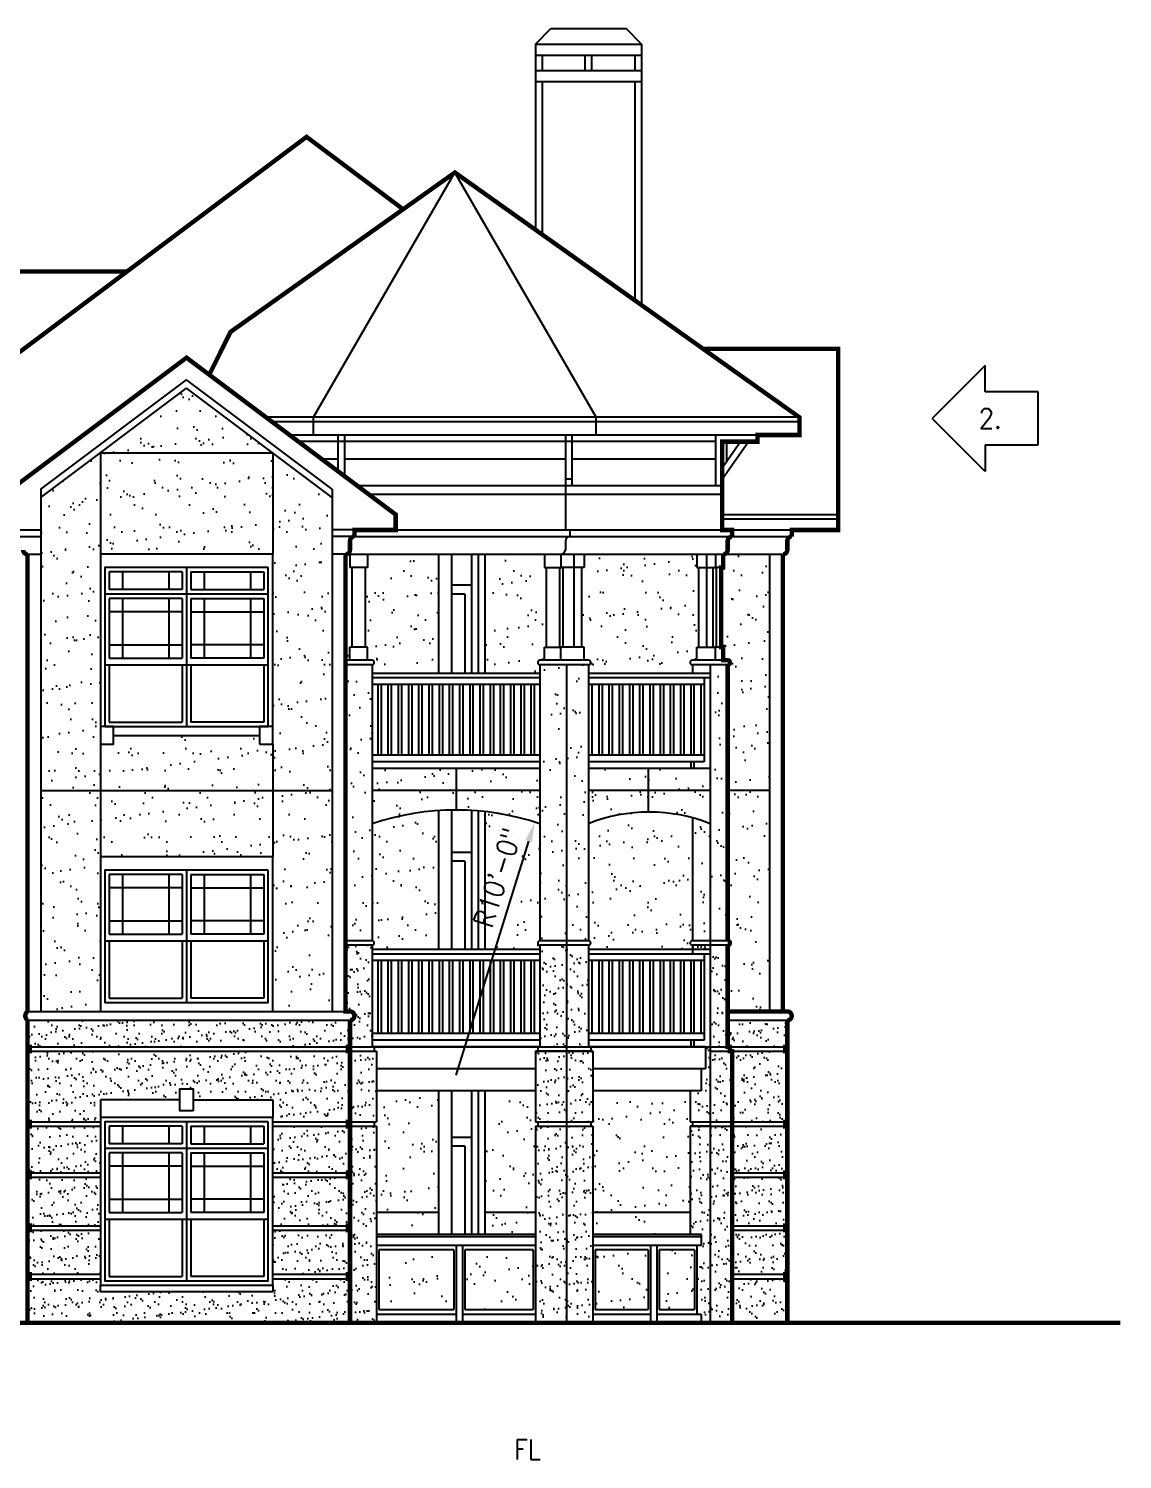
# Model space of a CAD drawing. Header units: inches. Extents: x 495 to 2623, y 393 to 2134.
# Drawn here: x 2128 to 2623, y 1486 to 2134 of the extents above; entities that cross this region are included whole.
import ezdxf
from ezdxf.enums import TextEntityAlignment as Align

# ---------------------------------------------------------------- set-up
doc = ezdxf.new("R2010")
doc.units = ezdxf.units.IN
doc.header["$LTSCALE"] = 0.5
doc.header["$MEASUREMENT"] = 0
for name, color, linetype in [('A-ANNO-DIMS', 7, 'Continuous'), ('A-ANNO-NOTE', 7, 'Continuous'), ('A-DOOR', 3, 'Continuous'), ('A-ELEV', 2, 'Continuous'), ('A-ELEV-OTLN', 5, 'Continuous'), ('A-ELEV-PATT', 8, 'Continuous'), ('A-GLAZ-FULL', 3, 'Continuous')]:
    doc.layers.add(name, color=color, linetype=linetype)
doc.styles.add('NOTE', font='romans.shx', dxfattribs={"width": 0.9})
doc.dimstyles.new('STANDARD-96', dxfattribs={"dimscale": 96, "dimtxt": 0.09375, "dimasz": 0.09375, "dimexe": 0.0625, "dimexo": 0.0625, "dimgap": 0.03125, "dimtad": 1, "dimdec": 4, "dimzin": 3, "dimdsep": 46, "dimlunit": 4, "dimtxsty": 'NOTE', "dimcen": 0, "dimadec": 0, "dimazin": 0, "dimtfac": 0.7, "dimtdec": 4, "dimtmove": 2, "dimatfit": 3, "dimfxl": 0, "dimfrac": 1, "dimtolj": 1, "dimtzin": 0, "dimarcsym": 0})

# ---------------------------------------------------------------- blocks, each defined once
blk = doc.blocks.new('*D6')
at = {"layer": 'A-ANNO-DIMS', "color": 0, "lineweight": -2}
blk.add_line((2321.31, 1660.15), (2354.27, 1766.14), dxfattribs=at)
at = {"layer": 'A-ANNO-DIMS', "color": 0}
blk.add_solid([(2352.84, 1766.58), (2355.71, 1765.69), (2356.95, 1774.73)], dxfattribs=at)
at = {"layer": 'DEFPOINTS', "color": 0}
for p in [(2356.95, 1774.73), (2321.31, 1660.15)]:
    blk.add_point(p, dxfattribs=at)
at = {"layer": 'A-ANNO-DIMS', "color": 0, "insert": (2340.18, 1749.61), "char_height": 9, "attachment_point": 5, "rotation": 72.7246, "style": 'NOTE'}
blk.add_mtext('\\A1;R10\'-0"', dxfattribs=at)
blk = doc.blocks.new('REV')
at = {"color": 0, "linetype": 'ByBlock', "lineweight": -2}
for p, q in [((-24, 12), (-24, 24)), ((-24, 24), (0, 0)), ((-48, -12), (-48, 12)), ((-48, 12), (-24, 12)), ((-24, -24), (0, 0)), ((-24, -12), (-48, -12)), ((-24, -12), (-24, -24))]:
    blk.add_line(p, q, dxfattribs=at)
at = {"color": 0, "linetype": 'ByBlock', "lineweight": -2, "style": 'NOTE', "width": 0.9}
blk.add_attdef('REVISION-NO', text='', height=9, dxfattribs=at).set_placement((-24, 0), align=Align.MIDDLE_CENTER)

msp = doc.modelspace()

# ---------------------------------------------------------------- hatches: boundary and pattern name
at = {"layer": 'A-ELEV-PATT'}
h = msp.add_hatch(dxfattribs=at)
h.set_pattern_fill('AR-SAND', color=256, scale=8, style=0)
h.paths.add_polyline_path([(2160.30977, 1895.96956), (2160.30977, 1941.96956), (2133.30977, 1921.71956), (2133.30977, 1788.96956), (2160.30977, 1788.96956), (2160.30977, 1809.96956), (2160.30977, 1817.96956)])
h.paths.add_polyline_path([(2238.30977, 1809.96956), (2232.30977, 1809.96956), (2232.30977, 1813.96956), (2166.30977, 1813.96956), (2166.30977, 1809.96956), (2160.30977, 1809.96956), (2160.30977, 1788.96956), (2238.30977, 1788.96956)])
h.paths.add_polyline_path([(2265.30977, 1921.71956), (2238.30977, 1941.96956), (2238.30977, 1895.96956), (2238.30977, 1813.96956), (2238.30977, 1809.96956), (2238.30977, 1788.96956), (2265.30977, 1788.96956)])
h.paths.add_polyline_path([(2238.30977, 1941.96956), (2160.30977, 1941.96956), (2160.30977, 1895.96956), (2238.30977, 1895.96956)])
h.paths.add_polyline_path([(2199.30977, 1971.21956), (2160.30977, 1941.96956), (2238.30977, 1941.96956)])
h = msp.add_hatch(dxfattribs=at)
h.set_pattern_fill('AR-SAND', color=256, scale=8, style=0)
h.paths.add_polyline_path([(2313.30977, 1895.96956), (2281.30977, 1895.96956), (2281.30977, 1889.96956), (2280.30977, 1889.96956), (2280.30977, 1853.96956), (2281.30977, 1853.96956), (2281.30977, 1847.96956), (2283.30977, 1847.96956, -1), (2283.30977, 1845.96956), (2283.30977, 1841.96956), (2313.30977, 1841.96956)])
h = msp.add_hatch(dxfattribs=at)
h.set_pattern_fill('AR-SAND', color=256, scale=8, style=0)
h.paths.add_polyline_path([(2362.30977, 1889.96956), (2361.30977, 1889.96956), (2361.30977, 1895.96956), (2334.30977, 1895.96956), (2334.30977, 1841.96956), (2359.30977, 1841.96956), (2359.30977, 1845.96956, -1), (2359.30977, 1847.96956), (2361.30977, 1847.96956), (2361.30977, 1853.96956), (2362.30977, 1853.96956)])
h = msp.add_hatch(dxfattribs=at)
h.set_pattern_fill('AR-SAND', color=256, scale=8, style=0)
h.paths.add_polyline_path([(2431.30977, 1889.96956), (2430.30977, 1889.96956), (2430.30977, 1895.96956), (2379.30977, 1895.96956), (2379.30977, 1889.96956), (2378.30977, 1889.96956), (2378.30977, 1853.96956), (2379.30977, 1853.96956), (2379.30977, 1847.96956), (2381.30977, 1847.96956, -1), (2381.30977, 1845.96956), (2381.30977, 1841.96956), (2428.30977, 1841.96956), (2428.30977, 1845.96956, -1), (2428.30977, 1847.96956), (2430.30977, 1847.96956), (2430.30977, 1853.96956), (2431.30977, 1853.96956)])
h = msp.add_hatch(dxfattribs=at)
h.set_pattern_fill('AR-SAND', color=256, scale=8, style=0)
h.paths.add_polyline_path([(2463.30977, 1895.96956), (2442.30977, 1895.96956), (2442.30977, 1889.96956), (2441.30977, 1889.96956), (2441.30977, 1853.96956), (2442.30977, 1853.96956), (2442.30977, 1847.96956), (2444.30977, 1847.96956, -1), (2444.30977, 1845.96956), (2444.30977, 1788.96956), (2463.30977, 1788.96956)])
h = msp.add_hatch(dxfattribs=at)
h.set_pattern_fill('AR-SAND', color=256, scale=8, style=0)
h.paths.add_polyline_path([(2283.30977, 1845.96956), (2271.30977, 1845.96956), (2271.30977, 1720.96956), (2283.30977, 1720.96956)])
h = msp.add_hatch(dxfattribs=at)
h.set_pattern_fill('AR-SAND', color=256, scale=8, style=0)
h.paths.add_polyline_path([(2371.30977, 1845.96956), (2359.30977, 1845.96956), (2359.30977, 1800.96956), (2359.30977, 1720.96956), (2371.30977, 1720.96956)])
h.paths.add_polyline_path([(2381.30977, 1845.96956), (2371.30977, 1845.96956), (2371.30977, 1720.96956), (2381.30977, 1720.96956)])
h = msp.add_hatch(dxfattribs=at)
h.set_pattern_fill('AR-SAND', color=256, scale=8, style=0)
h.paths.add_polyline_path([(2444.30977, 1845.96956), (2436.30977, 1845.96956), (2436.30977, 1720.96956), (2444.30977, 1720.96956)])
h = msp.add_hatch(dxfattribs=at)
h.set_pattern_fill('AR-SAND', color=256, scale=8, style=0)
h.paths.add_polyline_path([(2359.30977, 1788.96956), (2321.30977, 1788.96956), (2321.30977, 1780.14513, -0.080727994), (2359.30977, 1773.96956)])
h.paths.add_polyline_path([(2359.30977, 1798.96956), (2321.30977, 1798.96956), (2321.30977, 1788.96956), (2359.30977, 1788.96956)])
h.paths.add_polyline_path([(2321.30977, 1798.96956), (2283.30977, 1798.96956), (2283.30977, 1788.96956), (2321.30977, 1788.96956)])
h.paths.add_polyline_path([(2321.30977, 1788.96956), (2283.30977, 1788.96956), (2283.30977, 1773.96956, -0.080727994), (2321.30977, 1780.14513)])
h = msp.add_hatch(dxfattribs=at)
h.set_pattern_fill('AR-SAND', color=256, scale=8, style=0)
h.paths.add_polyline_path([(2436.30977, 1788.96956), (2408.30977, 1788.96956), (2408.30977, 1779.2586, -0.097023171), (2436.30977, 1773.96956)])
h.paths.add_polyline_path([(2436.30977, 1798.96956), (2408.30977, 1798.96956), (2408.30977, 1788.96956), (2436.30977, 1788.96956)])
h.paths.add_polyline_path([(2408.30977, 1798.96956), (2381.30977, 1798.96956), (2381.30977, 1788.96956), (2408.30977, 1788.96956)])
h.paths.add_polyline_path([(2408.30977, 1788.96956), (2381.30977, 1788.96956), (2381.30977, 1773.96956, -0.093619345), (2408.30977, 1779.2586)])
h = msp.add_hatch(dxfattribs=at)
h.set_pattern_fill('AR-SAND', color=256, scale=8, style=0)
h.paths.add_polyline_path([(2160.30977, 1788.96956), (2133.30977, 1788.96956), (2133.30977, 1688.96956), (2160.30977, 1688.96956), (2160.30977, 1758.96956)])
h.paths.add_polyline_path([(2238.30977, 1788.96956), (2160.30977, 1788.96956), (2160.30977, 1758.96956), (2238.30977, 1758.96956)])
h.paths.add_polyline_path([(2265.30977, 1788.96956), (2238.30977, 1788.96956), (2238.30977, 1758.96956), (2238.30977, 1688.96956), (2265.30977, 1688.96956)])
h = msp.add_hatch(dxfattribs=at)
h.set_pattern_fill('AR-SAND', color=256, scale=8, style=0)
h.paths.add_polyline_path([(2463.30977, 1788.96956), (2444.30977, 1788.96956), (2444.30977, 1720.96956, -1), (2444.30977, 1718.96956), (2444.30977, 1688.96956), (2463.30977, 1688.96956)])
h = msp.add_hatch(dxfattribs=at)
h.set_pattern_fill('AR-SAND', color=256, scale=8, style=0)
h.paths.add_polyline_path([(2313.30977, 1779.87817, 0.06396128), (2283.30977, 1773.96956), (2283.30977, 1720.96956, -1), (2283.30977, 1718.96956), (2283.30977, 1716.96956), (2313.30977, 1716.96956)])
h = msp.add_hatch(dxfattribs=at)
h.set_pattern_fill('AR-SAND', color=256, scale=8, style=0)
h.paths.add_polyline_path([(2359.30977, 1773.96956, 0.053467581), (2334.30977, 1779.43889), (2334.30977, 1716.96956), (2359.30977, 1716.96956), (2359.30977, 1718.96956, -1), (2359.30977, 1720.96956)])
h.paths.add_polyline_path([(2325.08449, 1726.70078), (2340.73878, 1777.03704), (2355.26673, 1772.51893), (2339.61243, 1722.18267)], flags=9)
h = msp.add_hatch(dxfattribs=at)
h.set_pattern_fill('AR-SAND', color=256, scale=8, style=0)
h.paths.add_polyline_path([(2428.30977, 1776.649, 0.163015165), (2381.30977, 1773.96956), (2381.30977, 1720.96956, -1), (2381.30977, 1718.96956), (2381.30977, 1716.96956), (2428.30977, 1716.96956), (2428.30977, 1718.96956, -1), (2428.30977, 1720.96956)])
h = msp.add_hatch(dxfattribs=at)
h.set_pattern_fill('AR-SAND', color=256, scale=8, style=0)
h.paths.add_polyline_path([(2436.30977, 1773.96956, 0.028481622), (2428.30977, 1776.649), (2428.30977, 1720.96956), (2436.30977, 1720.96956)])
h = msp.add_hatch(dxfattribs=at)
h.set_pattern_fill('AR-SAND', color=256, scale=4, style=0)
h.paths.add_polyline_path([(2285.30977, 1636.96956), (2273.30977, 1636.96956), (2273.30977, 1615.96956), (2272.30977, 1615.96956), (2272.30977, 1613.96956), (2273.30977, 1613.96956), (2273.30977, 1591.96956), (2272.30977, 1591.96956), (2272.30977, 1589.96956), (2273.30977, 1589.96956), (2273.30977, 1569.96956), (2272.30977, 1569.96956), (2272.30977, 1567.96956), (2273.30977, 1567.96956), (2273.30977, 1547.96956), (2285.30977, 1547.96956)])
h.paths.add_polyline_path([(2285.30977, 1670.96956), (2273.30977, 1670.96956), (2273.30977, 1638.96956), (2285.30977, 1638.96956)])
h.paths.add_polyline_path([(2283.30977, 1718.96956), (2271.30977, 1718.96956), (2271.30977, 1688.96956), (2273.30977, 1688.96956, -1), (2273.30977, 1684.96956), (2273.30977, 1672.96956), (2283.30977, 1672.96956)])
h = msp.add_hatch(dxfattribs=at)
h.set_pattern_fill('AR-SAND', color=256, scale=4, style=0)
h.paths.add_polyline_path([(2381.30977, 1718.96956), (2371.30977, 1718.96956), (2371.30977, 1672.96956), (2381.30977, 1672.96956)])
h.paths.add_polyline_path([(2371.30977, 1718.96956), (2359.30977, 1718.96956), (2359.30977, 1672.96956), (2371.30977, 1672.96956)])
h.paths.add_polyline_path([(2371.30977, 1670.96956), (2357.30977, 1670.96956), (2357.30977, 1638.96956), (2371.30977, 1638.96956)])
h.paths.add_polyline_path([(2383.30977, 1670.96956), (2371.30977, 1670.96956), (2371.30977, 1638.96956), (2383.30977, 1638.96956)])
h.paths.add_polyline_path([(2371.30977, 1636.96956), (2357.30977, 1636.96956), (2357.30977, 1547.96956), (2371.30977, 1547.96956)])
h.paths.add_polyline_path([(2383.30977, 1636.96956), (2371.30977, 1636.96956), (2371.30977, 1547.96956), (2383.30977, 1547.96956)])
h = msp.add_hatch(dxfattribs=at)
h.set_pattern_fill('AR-SAND', color=256, scale=4, style=0)
h.paths.add_polyline_path([(2444.30977, 1718.96956), (2436.30977, 1718.96956), (2436.30977, 1672.96956), (2444.30977, 1672.96956)])
h.paths.add_polyline_path([(2436.30977, 1718.96956), (2428.30977, 1718.96956), (2428.30977, 1716.96956), (2436.30977, 1716.96956)])
h.paths.add_polyline_path([(2436.30977, 1672.96956), (2434.30977, 1672.96956), (2434.30977, 1662.96956), (2432.30977, 1662.96956), (2432.30977, 1652.96956), (2427.30977, 1652.96956), (2427.30977, 1638.96956), (2436.30977, 1638.96956)])
h.paths.add_polyline_path([(2446.30977, 1670.96956), (2436.30977, 1670.96956), (2436.30977, 1638.96956), (2446.30977, 1638.96956)])
h.paths.add_polyline_path([(2436.30977, 1636.96956), (2427.30977, 1636.96956), (2427.30977, 1587.96956), (2432.30977, 1587.96956), (2432.30977, 1582.96956), (2430.30977, 1582.96956), (2430.30977, 1551.96956), (2432.30977, 1551.96956), (2432.30977, 1547.96956), (2436.30977, 1547.96956)])
h.paths.add_polyline_path([(2446.30977, 1636.96956), (2436.30977, 1636.96956), (2436.30977, 1547.96956), (2446.30977, 1547.96956)])
h = msp.add_hatch(dxfattribs=at)
h.set_pattern_fill('AR-SAND', color=256, scale=4, style=0)
h.paths.add_polyline_path([(2273.30977, 1670.96956), (2127.30977, 1670.96956), (2127.30977, 1638.96956), (2160.30977, 1638.96956), (2160.30977, 1640.96956), (2160.30977, 1648.96956), (2196.30977, 1648.96956), (2196.30977, 1653.96956), (2202.30977, 1653.96956), (2202.30977, 1648.96956), (2238.30977, 1648.96956), (2238.30977, 1640.96956), (2238.30977, 1638.96956), (2273.30977, 1638.96956)])
h.paths.add_polyline_path([(2273.30977, 1684.96956), (2127.30977, 1684.96956), (2127.30977, 1672.96956), (2273.30977, 1672.96956)])
h.paths.add_polyline_path([(2160.30977, 1636.96956), (2127.30977, 1636.96956), (2127.30977, 1615.96956), (2160.30977, 1615.96956)])
h.paths.add_polyline_path([(2160.30977, 1613.96956), (2127.30977, 1613.96956), (2127.30977, 1591.96956), (2160.30977, 1591.96956)])
h.paths.add_polyline_path([(2160.30977, 1589.96956), (2127.30977, 1589.96956), (2127.30977, 1569.96956), (2160.30977, 1569.96956)])
h.paths.add_polyline_path([(2273.30977, 1567.96956), (2238.30977, 1567.96956), (2238.30977, 1564.96956), (2238.30977, 1561.96956), (2160.30977, 1561.96956), (2160.30977, 1564.96956), (2160.30977, 1567.96956), (2127.30977, 1567.96956), (2127.30977, 1547.96956), (2273.30977, 1547.96956)])
h.paths.add_polyline_path([(2273.30977, 1589.96956), (2238.30977, 1589.96956), (2238.30977, 1569.96956), (2273.30977, 1569.96956)])
h.paths.add_polyline_path([(2273.30977, 1613.96956), (2238.30977, 1613.96956), (2238.30977, 1591.96956), (2273.30977, 1591.96956)])
h.paths.add_polyline_path([(2273.30977, 1636.96956), (2238.30977, 1636.96956), (2238.30977, 1615.96956), (2273.30977, 1615.96956)])
h = msp.add_hatch(dxfattribs=at)
h.set_pattern_fill('AR-SAND', color=256, scale=4, style=0)
h.paths.add_polyline_path([(2471.30977, 1670.96956), (2446.30977, 1670.96956), (2446.30977, 1638.96956), (2471.30977, 1638.96956)])
h.paths.add_polyline_path([(2471.30977, 1684.96956), (2444.30977, 1684.96956), (2444.30977, 1672.96956), (2471.30977, 1672.96956)])
h.paths.add_polyline_path([(2471.30977, 1636.96956), (2446.30977, 1636.96956), (2446.30977, 1615.96956), (2471.30977, 1615.96956)])
h.paths.add_polyline_path([(2471.30977, 1613.96956), (2446.30977, 1613.96956), (2446.30977, 1591.96956), (2471.30977, 1591.96956)])
h.paths.add_polyline_path([(2471.30977, 1589.96956), (2446.30977, 1589.96956), (2446.30977, 1569.96956), (2471.30977, 1569.96956)])
h.paths.add_polyline_path([(2471.30977, 1567.96956), (2446.30977, 1567.96956), (2446.30977, 1547.96956), (2471.30977, 1547.96956)])
h = msp.add_hatch(dxfattribs=at)
h.set_pattern_fill('AR-SAND', color=256, scale=8, style=0)
h.paths.add_polyline_path([(2313.30977, 1597.96956), (2285.30977, 1597.96956), (2285.30977, 1587.96956), (2313.30977, 1587.96956)])
h.paths.add_polyline_path([(2313.30977, 1652.96956), (2285.30977, 1652.96956), (2285.30977, 1638.96956), (2284.30977, 1638.96956), (2284.30977, 1636.96956), (2285.30977, 1636.96956), (2285.30977, 1597.96956), (2313.30977, 1597.96956)])
h = msp.add_hatch(dxfattribs=at)
h.set_pattern_fill('AR-SAND', color=256, scale=8, style=0)
h.paths.add_polyline_path([(2357.30977, 1636.96956), (2358.30977, 1636.96956), (2358.30977, 1638.96956), (2357.30977, 1638.96956), (2357.30977, 1652.96956), (2334.30977, 1652.96956), (2334.30977, 1597.96956), (2357.30977, 1597.96956)])
h.paths.add_polyline_path([(2357.30977, 1597.96956), (2334.30977, 1597.96956), (2334.30977, 1587.96956), (2357.30977, 1587.96956)])
h = msp.add_hatch(dxfattribs=at)
h.set_pattern_fill('AR-SAND', color=256, scale=8, style=0)
h.paths.add_polyline_path([(2427.30977, 1636.96956), (2428.30977, 1636.96956), (2428.30977, 1638.96956), (2427.30977, 1638.96956), (2427.30977, 1652.96956), (2383.30977, 1652.96956), (2383.30977, 1638.96956), (2382.30977, 1638.96956), (2382.30977, 1636.96956), (2383.30977, 1636.96956), (2383.30977, 1597.96956), (2427.30977, 1597.96956)])
h.paths.add_polyline_path([(2427.30977, 1597.96956), (2383.30977, 1597.96956), (2383.30977, 1587.96956), (2427.30977, 1587.96956)])
h = msp.add_hatch(dxfattribs=at)
h.set_pattern_fill('AR-SAND', color=256, scale=8, style=0)
h.paths.add_polyline_path([(2320.30977, 1580.96956), (2286.30977, 1580.96956), (2286.30977, 1553.96956), (2320.30977, 1553.96956)])
h.paths.add_polyline_path([(2356.30977, 1580.96956), (2325.30977, 1580.96956), (2325.30977, 1553.96956), (2356.30977, 1553.96956)])
h = msp.add_hatch(dxfattribs=at)
h.set_pattern_fill('AR-SAND', color=256, scale=8, style=0)
h.paths.add_polyline_path([(2408.30977, 1580.96956), (2384.30977, 1580.96956), (2384.30977, 1553.96956), (2408.30977, 1553.96956)])
h.paths.add_polyline_path([(2429.30977, 1580.96956), (2413.30977, 1580.96956), (2413.30977, 1553.96956), (2429.30977, 1553.96956)])

# ---------------------------------------------------------------- linework, layer by layer
at = {"layer": 'A-DOOR'}
for p, q in [((2328.30977, 1895.96956), (2328.30977, 1841.96956)), ((2331.30977, 1895.96956), (2331.30977, 1841.96956)), ((2328.30977, 1881.96956), (2319.30977, 1881.96956)), ((2325.30977, 1877.96956), (2319.30977, 1877.96956)), ((2325.30977, 1877.96956), (2325.30977, 1841.96956)), ((2328.30977, 1779.94079), (2328.30977, 1716.96956)), ((2331.30977, 1779.72774), (2331.30977, 1716.96956)), ((2328.30977, 1760.96956), (2319.30977, 1760.96956)), ((2325.30977, 1756.96956), (2319.30977, 1756.96956)), ((2325.30977, 1756.96956), (2325.30977, 1716.96956)), ((2328.30977, 1652.96956), (2328.30977, 1587.96956)), ((2331.30977, 1652.96956), (2331.30977, 1587.96956)), ((2328.30977, 1631.96956), (2319.30977, 1631.96956)), ((2325.30977, 1627.96956), (2319.30977, 1627.96956)), ((2325.30977, 1627.96956), (2325.30977, 1587.96956))]:
    msp.add_line(p, q, dxfattribs=at)
at = {"layer": 'A-ELEV'}
for p, q in [((2357.30977, 2126.96956), (2364.30977, 2133.96956)), ((2364.30977, 2133.96956), (2398.30977, 2133.96956)), ((2405.30977, 2126.96956), (2398.30977, 2133.96956)), ((2357.30977, 2126.96956), (2357.30977, 2042.88446)), ((2357.30977, 2126.96956), (2405.30977, 2126.96956)), ((2405.30977, 2126.96956), (2405.30977, 2008.77638)), ((2357.30977, 2121.96956), (2405.30977, 2121.96956)), ((2360.30977, 2121.96956), (2360.30977, 2114.96956)), ((2379.80977, 2114.96956), (2379.80977, 2121.96956)), ((2382.80977, 2114.96956), (2382.80977, 2121.96956)), ((2402.30977, 2121.96956), (2402.30977, 2114.96956)), ((2357.30977, 2114.96956), (2405.30977, 2114.96956)), ((2357.30977, 2109.96956), (2405.30977, 2109.96956)), ((2360.30977, 2109.96956), (2360.30977, 2040.7527)), ((2402.30977, 2109.96956), (2402.30977, 2010.90814)), ((2256.80977, 1957.96956), (2320.80977, 2068.82081)), ((2384.80977, 1957.96956), (2320.80977, 2068.82081)), ((2133.30977, 1925.46956), (2199.30977, 1974.96956)), ((2133.30977, 1921.71956), (2199.30977, 1971.21956)), ((2265.30977, 1925.46956), (2199.30977, 1974.96956)), ((2265.30977, 1921.71956), (2199.30977, 1971.21956)), ((2476.80977, 1957.96956), (2235.30977, 1957.96956)), ((2256.80977, 1949.96956), (2256.80977, 1957.96956)), ((2384.80977, 1949.96956), (2384.80977, 1957.96956)), ((2476.80977, 1955.96956), (2237.97644, 1955.96956)), ((2457.80977, 1949.96956), (2245.97644, 1949.96956)), ((2267.80977, 1949.96956), (2267.80977, 1933.59456)), ((2270.80977, 1949.96956), (2270.80977, 1931.34456)), ((2370.80977, 1949.96956), (2370.80977, 1906.96956)), ((2373.80977, 1949.96956), (2373.80977, 1926.96956)), ((2438.80977, 1949.96956), (2438.80977, 1926.96956)), ((2438.80977, 1946.96956), (2249.97644, 1946.96956)), ((2441.80977, 1929.96956), (2453.80977, 1946.96956)), ((2441.80977, 1935.17172), (2450.13766, 1946.96956)), ((2443.80977, 1946.96956), (2443.80977, 1938.00505)), ((2160.30977, 1941.96956), (2238.30977, 1941.96956)), ((2160.30977, 1941.96956), (2160.30977, 1895.96956)), ((2238.30977, 1941.96956), (2238.30977, 1895.96956)), ((2267.80977, 1938.96956), (2260.64311, 1938.96956)), ((2370.80977, 1938.96956), (2270.80977, 1938.96956)), ((2438.80977, 1938.96956), (2373.80977, 1938.96956)), ((2133.30977, 1925.46956), (2133.30977, 1688.96956)), ((2265.30977, 1925.46956), (2265.30977, 1688.96956)), ((2441.80977, 1926.96956), (2276.64311, 1926.96956)), ((2373.80977, 1929.96956), (2370.80977, 1929.96956)), ((2441.80977, 1922.96956), (2281.97644, 1922.96956)), ((2441.80977, 1913.96956), (2494.30977, 1913.96956)), ((2441.80977, 1911.96956), (2494.30977, 1911.96956)), ((2123.30977, 1906.96956), (2133.30977, 1906.96956)), ((2275.30977, 1906.96956), (2265.30977, 1906.96956)), ((2293.97644, 1906.96956), (2441.80977, 1906.96956)), ((2372.80977, 1906.96956), (2372.80977, 1903.96956)), ((2446.30977, 1906.96956), (2473.30977, 1906.96956)), ((2123.30977, 1903.96956), (2133.30977, 1903.96956)), ((2275.30977, 1903.96956), (2265.30977, 1903.96956)), ((2275.30977, 1903.96956), (2473.30977, 1903.96956)), ((2370.80977, 1901.96956), (2370.80977, 1897.96956)), ((2127.30977, 1895.96956), (2133.30977, 1895.96956)), ((2271.30977, 1895.96956), (2265.30977, 1895.96956)), ((2271.30977, 1895.96956), (2469.30977, 1895.96956)), ((2273.30977, 1895.96956), (2273.30977, 1889.96956)), ((2281.30977, 1895.96956), (2281.30977, 1889.96956)), ((2313.30977, 1895.96956), (2313.30977, 1841.96956)), ((2319.30977, 1895.96956), (2319.30977, 1841.96956)), ((2334.30977, 1895.96956), (2334.30977, 1841.96956)), ((2361.30977, 1895.96956), (2361.30977, 1889.96956)), ((2368.80977, 1895.96956), (2368.80977, 1889.96956)), ((2374.80977, 1853.96956), (2374.80977, 1895.96956)), ((2379.30977, 1895.96956), (2379.30977, 1889.96956)), ((2430.30977, 1895.96956), (2430.30977, 1889.96956)), ((2434.80977, 1853.96956), (2434.80977, 1895.96956)), ((2438.80977, 1895.96956), (2438.80977, 1889.96956)), ((2463.30977, 1895.96956), (2463.30977, 1688.96956)), ((2281.30977, 1889.96956), (2273.30977, 1889.96956)), ((2274.30977, 1853.96956), (2274.30977, 1889.96956)), ((2280.30977, 1853.96956), (2280.30977, 1889.96956)), ((2361.30977, 1889.96956), (2369.30977, 1889.96956)), ((2362.30977, 1853.96956), (2362.30977, 1889.96956)), ((2368.30977, 1853.96956), (2368.30977, 1889.96956)), ((2379.30977, 1889.96956), (2368.80977, 1889.96956)), ((2369.80977, 1853.96956), (2369.80977, 1889.96956)), ((2378.30977, 1853.96956), (2378.30977, 1889.96956)), ((2430.30977, 1889.96956), (2438.80977, 1889.96956)), ((2431.30977, 1853.96956), (2431.30977, 1889.96956)), ((2437.80977, 1853.96956), (2437.80977, 1889.96956)), ((2441.30977, 1889.96956), (2438.30977, 1889.96956)), ((2439.30977, 1853.96956), (2439.30977, 1889.96956)), ((2273.30977, 1847.96956), (2273.30977, 1853.96956)), ((2281.30977, 1853.96956), (2273.30977, 1853.96956)), ((2281.30977, 1847.96956), (2281.30977, 1853.96956)), ((2361.30977, 1853.96956), (2369.30977, 1853.96956)), ((2361.30977, 1847.96956), (2361.30977, 1853.96956)), ((2368.80977, 1847.96956), (2368.80977, 1853.96956)), ((2379.30977, 1853.96956), (2368.80977, 1853.96956)), ((2379.30977, 1847.96956), (2379.30977, 1853.96956)), ((2430.30977, 1853.96956), (2438.80977, 1853.96956)), ((2430.30977, 1847.96956), (2430.30977, 1853.96956)), ((2441.30977, 1853.96956), (2438.30977, 1853.96956)), ((2438.80977, 1847.96956), (2438.80977, 1853.96956)), ((2273.30977, 1849.96956), (2271.30977, 1849.96956)), ((2283.30977, 1847.96956), (2271.30977, 1847.96956)), ((2381.30977, 1847.96956), (2359.30977, 1847.96956)), ((2442.30977, 1847.96956), (2428.30977, 1847.96956)), ((2283.30977, 1845.96956), (2271.30977, 1845.96956)), ((2283.30977, 1845.96956), (2283.30977, 1720.96956)), ((2359.30977, 1841.96956), (2283.30977, 1841.96956)), ((2359.30977, 1839.96956), (2283.30977, 1839.96956)), ((2359.30977, 1845.96956), (2359.30977, 1720.96956)), ((2359.30977, 1845.96956), (2359.30977, 1800.96956)), ((2381.30977, 1845.96956), (2359.30977, 1845.96956)), ((2371.30977, 1845.96956), (2371.30977, 1547.96956)), ((2381.30977, 1845.96956), (2381.30977, 1720.96956)), ((2436.30977, 1841.96956), (2381.30977, 1841.96956)), ((2436.30977, 1839.96956), (2381.30977, 1839.96956)), ((2444.30977, 1845.96956), (2428.30977, 1845.96956)), ((2428.30977, 1845.96956), (2428.30977, 1841.96956)), ((2433.68477, 1839.96956), (2433.68477, 1801.96956)), ((2436.30977, 1845.96956), (2436.30977, 1547.96956)), ((2359.30977, 1836.96956), (2283.30977, 1836.96956)), ((2285.87227, 1836.96956), (2285.87227, 1804.96956)), ((2287.37227, 1836.96956), (2287.37227, 1804.96956)), ((2290.49727, 1836.96956), (2290.49727, 1804.96956)), ((2291.99727, 1836.96956), (2291.99727, 1804.96956)), ((2295.12227, 1836.96956), (2295.12227, 1804.96956)), ((2296.62227, 1836.96956), (2296.62227, 1804.96956)), ((2299.74727, 1836.96956), (2299.74727, 1804.96956)), ((2301.24727, 1836.96956), (2301.24727, 1804.96956)), ((2304.37227, 1836.96956), (2304.37227, 1804.96956)), ((2305.87227, 1836.96956), (2305.87227, 1804.96956)), ((2308.99727, 1836.96956), (2308.99727, 1804.96956)), ((2310.49727, 1836.96956), (2310.49727, 1804.96956)), ((2313.62227, 1836.96956), (2313.62227, 1804.96956)), ((2315.12227, 1836.96956), (2315.12227, 1804.96956)), ((2318.24727, 1836.96956), (2318.24727, 1804.96956)), ((2319.74727, 1836.96956), (2319.74727, 1804.96956)), ((2322.87227, 1836.96956), (2322.87227, 1804.96956)), ((2324.37227, 1836.96956), (2324.37227, 1804.96956)), ((2327.49727, 1836.96956), (2327.49727, 1804.96956)), ((2328.99727, 1836.96956), (2328.99727, 1804.96956)), ((2332.12227, 1836.96956), (2332.12227, 1804.96956)), ((2333.62227, 1836.96956), (2333.62227, 1804.96956)), ((2336.74727, 1836.96956), (2336.74727, 1804.96956)), ((2338.24727, 1836.96956), (2338.24727, 1804.96956)), ((2341.37227, 1836.96956), (2341.37227, 1804.96956)), ((2342.87227, 1836.96956), (2342.87227, 1804.96956)), ((2345.99727, 1836.96956), (2345.99727, 1804.96956)), ((2347.49727, 1836.96956), (2347.49727, 1804.96956)), ((2350.62227, 1836.96956), (2350.62227, 1804.96956)), ((2352.12227, 1836.96956), (2352.12227, 1804.96956)), ((2355.24727, 1836.96956), (2355.24727, 1804.96956)), ((2356.74727, 1836.96956), (2356.74727, 1804.96956)), ((2433.68477, 1836.96956), (2381.30977, 1836.96956)), ((2382.80977, 1836.96956), (2382.80977, 1804.96956)), ((2385.93477, 1836.96956), (2385.93477, 1804.96956)), ((2387.43477, 1836.96956), (2387.43477, 1804.96956)), ((2390.55977, 1836.96956), (2390.55977, 1804.96956)), ((2392.05977, 1836.96956), (2392.05977, 1804.96956)), ((2395.18477, 1836.96956), (2395.18477, 1804.96956)), ((2396.68477, 1836.96956), (2396.68477, 1804.96956)), ((2399.80977, 1836.96956), (2399.80977, 1804.96956)), ((2401.30977, 1836.96956), (2401.30977, 1804.96956)), ((2404.43477, 1836.96956), (2404.43477, 1804.96956)), ((2405.93477, 1836.96956), (2405.93477, 1804.96956)), ((2409.05977, 1836.96956), (2409.05977, 1804.96956)), ((2410.55977, 1836.96956), (2410.55977, 1804.96956)), ((2413.68477, 1836.96956), (2413.68477, 1804.96956)), ((2415.18477, 1836.96956), (2415.18477, 1804.96956)), ((2418.30977, 1836.96956), (2418.30977, 1804.96956)), ((2419.80977, 1836.96956), (2419.80977, 1804.96956)), ((2422.93477, 1836.96956), (2422.93477, 1804.96956)), ((2424.43477, 1836.96956), (2424.43477, 1804.96956)), ((2427.55977, 1836.96956), (2427.55977, 1804.96956)), ((2429.05977, 1836.96956), (2429.05977, 1804.96956)), ((2432.18477, 1836.96956), (2432.18477, 1804.96956)), ((2160.30977, 1809.96956), (2160.30977, 1758.96956)), ((2238.30977, 1809.96956), (2238.30977, 1758.96956)), ((2359.30977, 1804.96956), (2283.30977, 1804.96956)), ((2359.30977, 1801.96956), (2283.30977, 1801.96956)), ((2433.68477, 1804.96956), (2381.30977, 1804.96956)), ((2433.68477, 1801.96956), (2381.30977, 1801.96956)), ((2427.55977, 1801.96956), (2427.55977, 1798.96956)), ((2429.05977, 1801.96956), (2429.05977, 1798.96956)), ((2359.30977, 1798.96956), (2283.30977, 1798.96956)), ((2321.30977, 1798.96956), (2321.30977, 1780.14513)), ((2436.30977, 1798.96956), (2381.30977, 1798.96956)), ((2408.30977, 1798.96956), (2408.30977, 1779.2586)), ((2133.30977, 1788.96956), (2265.30977, 1788.96956)), ((2359.30977, 1788.96956), (2283.30977, 1788.96956)), ((2436.30977, 1788.96956), (2381.30977, 1788.96956)), ((2463.30977, 1788.96956), (2444.30977, 1788.96956)), ((2313.30977, 1779.87817), (2313.30977, 1716.96956)), ((2319.30977, 1780.12846), (2319.30977, 1716.96956)), ((2334.30977, 1779.43889), (2334.30977, 1716.96956)), ((2428.30977, 1776.649), (2428.30977, 1720.96956)), ((2283.30977, 1720.96956), (2271.30977, 1720.96956)), ((2283.30977, 1718.96956), (2271.30977, 1718.96956)), ((2283.30977, 1718.96956), (2283.30977, 1672.96956)), ((2359.30977, 1716.96956), (2283.30977, 1716.96956)), ((2381.30977, 1720.96956), (2359.30977, 1720.96956)), ((2359.30977, 1718.96956), (2359.30977, 1672.96956)), ((2381.30977, 1718.96956), (2359.30977, 1718.96956)), ((2381.30977, 1718.96956), (2381.30977, 1672.96956)), ((2436.30977, 1716.96956), (2381.30977, 1716.96956)), ((2444.30977, 1720.96956), (2428.30977, 1720.96956)), ((2444.30977, 1718.96956), (2428.30977, 1718.96956)), ((2428.30977, 1718.96956), (2428.30977, 1714.96956)), ((2359.30977, 1714.96956), (2283.30977, 1714.96956)), ((2359.30977, 1711.96956), (2283.30977, 1711.96956)), ((2285.87227, 1711.96956), (2285.87227, 1678.96956)), ((2287.37227, 1711.96956), (2287.37227, 1678.96956)), ((2290.49727, 1711.96956), (2290.49727, 1678.96956)), ((2291.99727, 1711.96956), (2291.99727, 1678.96956)), ((2295.12227, 1711.96956), (2295.12227, 1678.96956)), ((2296.62227, 1711.96956), (2296.62227, 1678.96956)), ((2299.74727, 1711.96956), (2299.74727, 1678.96956)), ((2301.24727, 1711.96956), (2301.24727, 1678.96956)), ((2304.37227, 1711.96956), (2304.37227, 1678.96956)), ((2305.87227, 1711.96956), (2305.87227, 1678.96956)), ((2308.99727, 1711.96956), (2308.99727, 1678.96956)), ((2310.49727, 1711.96956), (2310.49727, 1678.96956)), ((2313.62227, 1711.96956), (2313.62227, 1678.96956)), ((2315.12227, 1711.96956), (2315.12227, 1678.96956)), ((2318.24727, 1711.96956), (2318.24727, 1678.96956)), ((2319.74727, 1711.96956), (2319.74727, 1678.96956)), ((2322.87227, 1711.96956), (2322.87227, 1678.96956)), ((2324.37227, 1711.96956), (2324.37227, 1678.96956)), ((2327.49727, 1711.96956), (2327.49727, 1678.96956)), ((2328.99727, 1711.96956), (2328.99727, 1678.96956)), ((2332.12227, 1711.96956), (2332.12227, 1678.96956)), ((2333.62227, 1711.96956), (2333.62227, 1678.96956)), ((2336.74727, 1711.96956), (2336.74727, 1678.96956)), ((2338.24727, 1711.96956), (2338.24727, 1678.96956)), ((2341.37227, 1711.96956), (2341.37227, 1678.96956)), ((2342.87227, 1711.96956), (2342.87227, 1678.96956)), ((2345.99727, 1711.96956), (2345.99727, 1678.96956)), ((2347.49727, 1711.96956), (2347.49727, 1678.96956)), ((2350.62227, 1711.96956), (2350.62227, 1678.96956)), ((2352.12227, 1711.96956), (2352.12227, 1678.96956)), ((2355.24727, 1711.96956), (2355.24727, 1678.96956)), ((2356.74727, 1711.96956), (2356.74727, 1678.96956)), ((2436.30977, 1714.96956), (2381.30977, 1714.96956)), ((2433.68477, 1711.96956), (2381.30977, 1711.96956)), ((2382.80977, 1711.96956), (2382.80977, 1678.96956)), ((2385.93477, 1711.96956), (2385.93477, 1678.96956)), ((2387.43477, 1711.96956), (2387.43477, 1678.96956)), ((2390.55977, 1711.96956), (2390.55977, 1678.96956)), ((2392.05977, 1711.96956), (2392.05977, 1678.96956)), ((2395.18477, 1711.96956), (2395.18477, 1678.96956)), ((2396.68477, 1711.96956), (2396.68477, 1678.96956)), ((2399.80977, 1711.96956), (2399.80977, 1678.96956)), ((2401.30977, 1711.96956), (2401.30977, 1678.96956)), ((2404.43477, 1711.96956), (2404.43477, 1678.96956)), ((2405.93477, 1711.96956), (2405.93477, 1678.96956)), ((2409.05977, 1711.96956), (2409.05977, 1678.96956)), ((2410.55977, 1711.96956), (2410.55977, 1678.96956)), ((2413.68477, 1711.96956), (2413.68477, 1678.96956)), ((2415.18477, 1711.96956), (2415.18477, 1678.96956)), ((2418.30977, 1711.96956), (2418.30977, 1678.96956)), ((2419.80977, 1711.96956), (2419.80977, 1678.96956)), ((2422.93477, 1711.96956), (2422.93477, 1678.96956)), ((2424.43477, 1711.96956), (2424.43477, 1678.96956)), ((2427.55977, 1711.96956), (2427.55977, 1678.96956)), ((2429.05977, 1711.96956), (2429.05977, 1678.96956)), ((2432.18477, 1711.96956), (2432.18477, 1678.96956)), ((2433.68477, 1714.96956), (2433.68477, 1675.96956)), ((2127.30977, 1688.96956), (2271.30977, 1688.96956)), ((2127.30977, 1684.96956), (2273.30977, 1684.96956)), ((2444.30977, 1684.96956), (2471.30977, 1684.96956)), ((2359.30977, 1678.96956), (2283.30977, 1678.96956)), ((2433.68477, 1678.96956), (2381.30977, 1678.96956)), ((2128.30977, 1672.96956), (2272.30977, 1672.96956)), ((2272.30977, 1672.96956), (2272.30977, 1670.96956)), ((2273.30977, 1672.96956), (2444.30977, 1672.96956)), ((2359.30977, 1675.96956), (2283.30977, 1675.96956)), ((2359.30977, 1672.96956), (2283.30977, 1672.96956)), ((2284.30977, 1672.96956), (2284.30977, 1670.96956)), ((2358.30977, 1672.96956), (2358.30977, 1670.96956)), ((2433.68477, 1675.96956), (2381.30977, 1675.96956)), ((2434.30977, 1672.96956), (2381.30977, 1672.96956)), ((2382.30977, 1672.96956), (2382.30977, 1670.96956)), ((2427.55977, 1675.96956), (2427.55977, 1672.96956)), ((2429.05977, 1675.96956), (2429.05977, 1672.96956)), ((2434.30977, 1672.96956), (2434.30977, 1662.96956)), ((2445.30977, 1672.96956), (2470.30977, 1672.96956)), ((2128.30977, 1670.96956), (2272.30977, 1670.96956)), ((2273.30977, 1670.96956), (2285.30977, 1670.96956)), ((2285.30977, 1670.96956), (2285.30977, 1638.96956)), ((2357.30977, 1670.96956), (2383.30977, 1670.96956)), ((2357.30977, 1670.96956), (2357.30977, 1638.96956)), ((2383.30977, 1670.96956), (2357.30977, 1670.96956)), ((2383.30977, 1670.96956), (2383.30977, 1638.96956)), ((2436.30977, 1670.96956), (2445.30977, 1670.96956)), ((2446.30977, 1670.96956), (2470.30977, 1670.96956)), ((2357.30977, 1662.96956), (2285.30977, 1662.96956)), ((2434.30977, 1662.96956), (2383.30977, 1662.96956)), ((2432.30977, 1662.96956), (2432.30977, 1652.96956)), ((2357.30977, 1652.96956), (2285.30977, 1652.96956)), ((2313.30977, 1652.96956), (2313.30977, 1587.96956)), ((2319.30977, 1652.96956), (2319.30977, 1587.96956)), ((2334.30977, 1652.96956), (2334.30977, 1587.96956)), ((2432.30977, 1652.96956), (2383.30977, 1652.96956)), ((2427.30977, 1652.96956), (2427.30977, 1638.96956)), ((2160.30977, 1648.96956), (2160.30977, 1640.96956)), ((2196.30977, 1648.96956), (2160.30977, 1648.96956)), ((2202.30977, 1648.96956), (2238.30977, 1648.96956)), ((2238.30977, 1648.96956), (2238.30977, 1640.96956)), ((2128.30977, 1638.96956), (2160.30977, 1638.96956)), ((2238.30977, 1640.96956), (2160.30977, 1640.96956)), ((2238.30977, 1638.96956), (2272.30977, 1638.96956)), ((2273.30977, 1638.96956), (2285.30977, 1638.96956)), ((2284.30977, 1638.96956), (2284.30977, 1636.96956)), ((2357.30977, 1638.96956), (2383.30977, 1638.96956)), ((2358.30977, 1638.96956), (2358.30977, 1636.96956)), ((2382.30977, 1638.96956), (2382.30977, 1636.96956)), ((2427.30977, 1638.96956), (2470.30977, 1638.96956)), ((2428.30977, 1638.96956), (2428.30977, 1636.96956)), ((2128.30977, 1636.96956), (2160.30977, 1636.96956)), ((2238.30977, 1636.96956), (2272.30977, 1636.96956)), ((2273.30977, 1636.96956), (2285.30977, 1636.96956)), ((2285.30977, 1636.96956), (2285.30977, 1547.96956)), ((2357.30977, 1636.96956), (2383.30977, 1636.96956)), ((2357.30977, 1636.96956), (2357.30977, 1547.96956)), ((2383.30977, 1636.96956), (2383.30977, 1547.96956)), ((2427.30977, 1636.96956), (2470.30977, 1636.96956)), ((2427.30977, 1636.96956), (2427.30977, 1587.96956)), ((2436.30977, 1636.96956), (2427.30977, 1636.96956)), ((2128.30977, 1615.96956), (2160.30977, 1615.96956)), ((2128.30977, 1613.96956), (2160.30977, 1613.96956)), ((2238.30977, 1615.96956), (2272.30977, 1615.96956)), ((2238.30977, 1613.96956), (2272.30977, 1613.96956)), ((2446.30977, 1615.96956), (2470.30977, 1615.96956)), ((2446.30977, 1613.96956), (2470.30977, 1613.96956)), ((2313.30977, 1597.96956), (2285.30977, 1597.96956)), ((2357.30977, 1597.96956), (2334.30977, 1597.96956)), ((2427.30977, 1597.96956), (2383.30977, 1597.96956)), ((2128.30977, 1591.96956), (2160.30977, 1591.96956)), ((2128.30977, 1589.96956), (2160.30977, 1589.96956)), ((2238.30977, 1591.96956), (2272.30977, 1591.96956)), ((2238.30977, 1589.96956), (2272.30977, 1589.96956)), ((2357.30977, 1587.96956), (2285.30977, 1587.96956)), ((2432.30977, 1587.96956), (2383.30977, 1587.96956)), ((2432.30977, 1587.96956), (2432.30977, 1582.96956)), ((2446.30977, 1591.96956), (2470.30977, 1591.96956)), ((2446.30977, 1589.96956), (2470.30977, 1589.96956)), ((2357.30977, 1586.96956), (2285.30977, 1586.96956)), ((2357.30977, 1582.96956), (2285.30977, 1582.96956)), ((2286.30977, 1580.96956), (2286.30977, 1553.96956)), ((2320.30977, 1580.96956), (2286.30977, 1580.96956)), ((2320.30977, 1580.96956), (2320.30977, 1553.96956)), ((2321.30977, 1582.96956), (2321.30977, 1547.96956)), ((2324.30977, 1582.96956), (2324.30977, 1547.96956)), ((2356.30977, 1580.96956), (2325.30977, 1580.96956)), ((2325.30977, 1580.96956), (2325.30977, 1553.96956)), ((2356.30977, 1580.96956), (2356.30977, 1553.96956)), ((2432.30977, 1586.96956), (2383.30977, 1586.96956)), ((2432.30977, 1582.96956), (2383.30977, 1582.96956)), ((2408.30977, 1580.96956), (2384.30977, 1580.96956)), ((2384.30977, 1580.96956), (2384.30977, 1553.96956)), ((2408.30977, 1580.96956), (2408.30977, 1553.96956)), ((2409.30977, 1582.96956), (2409.30977, 1547.96956)), ((2412.30977, 1582.96956), (2412.30977, 1547.96956)), ((2413.30977, 1580.96956), (2413.30977, 1553.96956)), ((2429.30977, 1580.96956), (2413.30977, 1580.96956)), ((2429.30977, 1580.96956), (2429.30977, 1553.96956)), ((2430.30977, 1582.96956), (2430.30977, 1551.96956)), ((2128.30977, 1569.96956), (2160.30977, 1569.96956)), ((2128.30977, 1567.96956), (2160.30977, 1567.96956)), ((2238.30977, 1569.96956), (2272.30977, 1569.96956)), ((2238.30977, 1567.96956), (2272.30977, 1567.96956)), ((2446.30977, 1569.96956), (2470.30977, 1569.96956)), ((2446.30977, 1567.96956), (2470.30977, 1567.96956)), ((2285.30977, 1551.96956), (2321.30977, 1551.96956)), ((2286.30977, 1553.96956), (2320.30977, 1553.96956)), ((2324.30977, 1551.96956), (2357.30977, 1551.96956)), ((2325.30977, 1553.96956), (2356.30977, 1553.96956)), ((2383.30977, 1551.96956), (2409.30977, 1551.96956)), ((2384.30977, 1553.96956), (2408.30977, 1553.96956)), ((2412.30977, 1551.96956), (2432.30977, 1551.96956)), ((2413.30977, 1553.96956), (2429.30977, 1553.96956)), ((2432.30977, 1551.96956), (2432.30977, 1547.96956))]:
    msp.add_line(p, q, dxfattribs=at)
for points in [[(2202.30977, 1643.96956), (2196.30977, 1643.96956), (2196.30977, 1653.96956), (2202.30977, 1653.96956)], [(2238.30977, 1561.96956), (2160.30977, 1561.96956), (2160.30977, 1564.96956), (2238.30977, 1564.96956)]]:
    msp.add_lwpolyline(points, close=True, dxfattribs=at)
for centre, radius, start, end in [((2372.80977, 1901.96956), 2, 90, 180), ((2368.80977, 1897.96956), 2, 270, 0), ((2283.30977, 1846.96956), 1, 270, 90), ((2359.30977, 1846.96956), 1, 90, 270), ((2381.30977, 1846.96956), 1, 270, 90), ((2428.30977, 1846.96956), 1, 90, 270), ((2321.30977, 1660.14513), 120, 71.5385417, 108.4614583), ((2408.80977, 1705.14553), 74.11476, 68.21984598, 111.78015402), ((2283.30977, 1719.96956), 1, 270, 90), ((2359.30977, 1719.96956), 1, 90, 270), ((2381.30977, 1719.96956), 1, 270, 90), ((2428.30977, 1719.96956), 1, 90, 270)]:
    msp.add_arc(centre, radius, start, end, dxfattribs=at)
at = {"layer": 'A-ELEV-OTLN', "const_width": 2}
for points in [[(2297.38529, 2052.17573), (2253.66018, 2084.96956), (2025.66018, 1913.96956)], [(2172.32685, 2023.96956), (1824.49351, 2023.96956)], [(496.36086, 1547.96956), (2622.01166, 1547.96956)]]:
    msp.add_lwpolyline(points, dxfattribs=at)
for points in [[(2209.58225, 1977.2652), (2219.24121, 1996.64772), (2320.80977, 2068.82081), (2476.80977, 1957.96956), (2476.80977, 1949.96956), (2457.80977, 1949.96956), (2457.80977, 1946.96956), (2441.80977, 1946.96956), (2441.80977, 1906.96956), (2446.30977, 1906.96956), (2446.30977, 1903.96956, 0.414213562), (2444.30977, 1901.96956), (2444.30977, 1897.96956, -0.414213562), (2442.30977, 1895.96956), (2442.30977, 1889.96956), (2441.30977, 1889.96956), (2441.30977, 1853.96956), (2442.30977, 1853.96956), (2442.30977, 1847.96956), (2444.30977, 1847.96956, -1), (2444.30977, 1845.96956), (2444.30977, 1720.96956, -1), (2444.30977, 1718.96956), (2444.30977, 1672.96956), (2445.30977, 1672.96956), (2445.30977, 1670.96956), (2446.30977, 1670.96956), (2446.30977, 1547.96956)], [(2433.18374, 1988.96956), (2494.30977, 1988.96956), (2494.30977, 1906.96956), (2473.30977, 1906.96956), (2473.30977, 1903.96956, 0.414213562), (2471.30977, 1901.96956), (2471.30977, 1897.96956, -0.414213562), (2469.30977, 1895.96956), (2469.30977, 1688.96956)], [(2273.30977, 1547.96956), (2273.30977, 1567.96956), (2272.30977, 1567.96956), (2272.30977, 1569.96956), (2273.30977, 1569.96956), (2273.30977, 1589.96956), (2272.30977, 1589.96956), (2272.30977, 1591.96956), (2273.30977, 1591.96956), (2273.30977, 1613.96956), (2272.30977, 1613.96956), (2272.30977, 1615.96956), (2273.30977, 1615.96956), (2273.30977, 1636.96956), (2272.30977, 1636.96956), (2272.30977, 1638.96956), (2273.30977, 1638.96956), (2273.30977, 1670.96956), (2272.30977, 1670.96956), (2272.30977, 1672.96956), (2273.30977, 1672.96956), (2273.30977, 1684.96956, 1), (2273.30977, 1688.96956), (2271.30977, 1688.96956), (2271.30977, 1895.96956, 0.414213562), (2273.30977, 1897.96956), (2273.30977, 1901.96956, -0.414213562), (2275.30977, 1903.96956), (2275.30977, 1906.96956), (2293.97644, 1906.96956), (2293.97644, 1913.96956), (2199.30977, 1984.96956), (2104.64311, 1913.96956)], [(2125.30977, 1897.96956, 0.414213562), (2127.30977, 1895.96956), (2127.30977, 1688.96956, 0.5), (2127.30977, 1684.96956), (2127.30977, 1672.96956), (2128.30977, 1672.96956), (2128.30977, 1670.96956), (2127.30977, 1670.96956), (2127.30977, 1638.96956), (2128.30977, 1638.96956), (2128.30977, 1636.96956), (2127.30977, 1636.96956), (2127.30977, 1615.96956), (2128.30977, 1615.96956), (2128.30977, 1613.96956), (2127.30977, 1613.96956), (2127.30977, 1591.96956), (2128.30977, 1591.96956), (2128.30977, 1589.96956), (2127.30977, 1589.96956), (2127.30977, 1569.96956), (2128.30977, 1569.96956), (2128.30977, 1567.96956), (2127.30977, 1567.96956), (2127.30977, 1547.96956)], [(2444.30977, 1688.96956), (2471.30977, 1688.96956, -1), (2471.30977, 1684.96956), (2471.30977, 1672.96956), (2470.30977, 1672.96956), (2470.30977, 1670.96956), (2471.30977, 1670.96956), (2471.30977, 1638.96956), (2470.30977, 1638.96956), (2470.30977, 1636.96956), (2471.30977, 1636.96956), (2471.30977, 1615.96956), (2470.30977, 1615.96956), (2470.30977, 1613.96956), (2471.30977, 1613.96956), (2471.30977, 1591.96956), (2470.30977, 1591.96956), (2470.30977, 1589.96956), (2471.30977, 1589.96956), (2471.30977, 1569.96956), (2470.30977, 1569.96956), (2470.30977, 1567.96956), (2471.30977, 1567.96956), (2471.30977, 1547.96956)]]:
    msp.add_lwpolyline(points, format="xyb", dxfattribs=at)
at = {"layer": 'A-GLAZ-FULL'}
for p, q in [((2197.30977, 1887.96956), (2164.30977, 1887.96956)), ((2164.30977, 1887.96956), (2164.30977, 1879.96956)), ((2170.30977, 1887.96956), (2170.30977, 1879.96956)), ((2191.30977, 1887.96956), (2191.30977, 1879.96956)), ((2197.30977, 1887.96956), (2197.30977, 1879.96956)), ((2199.30977, 1889.96956), (2199.30977, 1817.96956)), ((2201.30977, 1887.96956), (2234.30977, 1887.96956)), ((2201.30977, 1887.96956), (2201.30977, 1879.96956)), ((2207.30977, 1887.96956), (2207.30977, 1879.96956)), ((2228.30977, 1887.96956), (2228.30977, 1879.96956)), ((2234.30977, 1887.96956), (2234.30977, 1879.96956)), ((2197.30977, 1879.96956), (2164.30977, 1879.96956)), ((2201.30977, 1879.96956), (2234.30977, 1879.96956)), ((2236.30977, 1877.96956), (2162.30977, 1877.96956)), ((2197.30977, 1875.96956), (2164.30977, 1875.96956)), ((2164.30977, 1875.96956), (2164.30977, 1848.96956)), ((2170.30977, 1875.96956), (2170.30977, 1848.96956)), ((2191.30977, 1875.96956), (2191.30977, 1848.96956)), ((2197.30977, 1875.96956), (2197.30977, 1848.96956)), ((2201.30977, 1875.96956), (2201.30977, 1848.96956)), ((2201.30977, 1875.96956), (2234.30977, 1875.96956)), ((2207.30977, 1875.96956), (2207.30977, 1848.96956)), ((2228.30977, 1875.96956), (2228.30977, 1848.96956)), ((2234.30977, 1875.96956), (2234.30977, 1848.96956)), ((2197.30977, 1869.96956), (2164.30977, 1869.96956)), ((2201.30977, 1869.96956), (2234.30977, 1869.96956)), ((2164.30977, 1854.96956), (2197.30977, 1854.96956)), ((2234.30977, 1854.96956), (2201.30977, 1854.96956)), ((2164.30977, 1848.96956), (2197.30977, 1848.96956)), ((2234.30977, 1848.96956), (2201.30977, 1848.96956)), ((2162.30977, 1845.96956), (2199.30977, 1845.96956)), ((2164.30977, 1845.96956), (2164.30977, 1819.96956)), ((2197.30977, 1845.96956), (2197.30977, 1819.96956)), ((2199.30977, 1845.96956), (2236.30977, 1845.96956)), ((2201.30977, 1845.96956), (2201.30977, 1819.96956)), ((2234.30977, 1845.96956), (2234.30977, 1819.96956)), ((2164.30977, 1819.96956), (2197.30977, 1819.96956)), ((2234.30977, 1819.96956), (2201.30977, 1819.96956)), ((2197.30977, 1750.96956), (2164.30977, 1750.96956)), ((2164.30977, 1750.96956), (2164.30977, 1723.96956)), ((2170.30977, 1750.96956), (2170.30977, 1723.96956)), ((2191.30977, 1750.96956), (2191.30977, 1723.96956)), ((2197.30977, 1750.96956), (2197.30977, 1723.96956)), ((2199.30977, 1752.96956), (2199.30977, 1692.96956)), ((2201.30977, 1750.96956), (2201.30977, 1723.96956)), ((2201.30977, 1750.96956), (2234.30977, 1750.96956)), ((2207.30977, 1750.96956), (2207.30977, 1723.96956)), ((2228.30977, 1750.96956), (2228.30977, 1723.96956)), ((2234.30977, 1750.96956), (2234.30977, 1723.96956)), ((2197.30977, 1744.96956), (2164.30977, 1744.96956)), ((2201.30977, 1744.96956), (2234.30977, 1744.96956)), ((2164.30977, 1729.96956), (2197.30977, 1729.96956)), ((2234.30977, 1729.96956), (2201.30977, 1729.96956)), ((2164.30977, 1723.96956), (2197.30977, 1723.96956)), ((2234.30977, 1723.96956), (2201.30977, 1723.96956)), ((2162.30977, 1720.96956), (2199.30977, 1720.96956)), ((2164.30977, 1720.96956), (2164.30977, 1694.96956)), ((2197.30977, 1720.96956), (2197.30977, 1694.96956)), ((2199.30977, 1720.96956), (2236.30977, 1720.96956)), ((2201.30977, 1720.96956), (2201.30977, 1694.96956)), ((2234.30977, 1720.96956), (2234.30977, 1694.96956)), ((2164.30977, 1694.96956), (2197.30977, 1694.96956)), ((2234.30977, 1694.96956), (2201.30977, 1694.96956)), ((2199.30977, 1638.96956), (2199.30977, 1566.96956)), ((2164.30977, 1636.96956), (2164.30977, 1628.96956)), ((2197.30977, 1636.96956), (2164.30977, 1636.96956)), ((2170.30977, 1636.96956), (2170.30977, 1628.96956)), ((2191.30977, 1636.96956), (2191.30977, 1628.96956)), ((2197.30977, 1636.96956), (2197.30977, 1628.96956)), ((2201.30977, 1636.96956), (2201.30977, 1628.96956)), ((2201.30977, 1636.96956), (2234.30977, 1636.96956)), ((2207.30977, 1636.96956), (2207.30977, 1628.96956)), ((2228.30977, 1636.96956), (2228.30977, 1628.96956)), ((2234.30977, 1636.96956), (2234.30977, 1628.96956)), ((2236.30977, 1626.96956), (2162.30977, 1626.96956)), ((2197.30977, 1628.96956), (2164.30977, 1628.96956)), ((2201.30977, 1628.96956), (2234.30977, 1628.96956)), ((2164.30977, 1624.96956), (2164.30977, 1597.96956)), ((2197.30977, 1624.96956), (2164.30977, 1624.96956)), ((2170.30977, 1624.96956), (2170.30977, 1597.96956)), ((2191.30977, 1624.96956), (2191.30977, 1597.96956)), ((2197.30977, 1624.96956), (2197.30977, 1597.96956)), ((2201.30977, 1624.96956), (2234.30977, 1624.96956)), ((2201.30977, 1624.96956), (2201.30977, 1597.96956)), ((2207.30977, 1624.96956), (2207.30977, 1597.96956)), ((2228.30977, 1624.96956), (2228.30977, 1597.96956)), ((2234.30977, 1624.96956), (2234.30977, 1597.96956)), ((2197.30977, 1618.96956), (2164.30977, 1618.96956)), ((2201.30977, 1618.96956), (2234.30977, 1618.96956)), ((2164.30977, 1603.96956), (2197.30977, 1603.96956)), ((2234.30977, 1603.96956), (2201.30977, 1603.96956)), ((2162.30977, 1594.96956), (2199.30977, 1594.96956)), ((2164.30977, 1597.96956), (2197.30977, 1597.96956)), ((2164.30977, 1594.96956), (2164.30977, 1568.96956)), ((2197.30977, 1594.96956), (2197.30977, 1568.96956)), ((2199.30977, 1594.96956), (2236.30977, 1594.96956)), ((2234.30977, 1597.96956), (2201.30977, 1597.96956)), ((2201.30977, 1594.96956), (2201.30977, 1568.96956)), ((2234.30977, 1594.96956), (2234.30977, 1568.96956)), ((2164.30977, 1568.96956), (2197.30977, 1568.96956)), ((2234.30977, 1568.96956), (2201.30977, 1568.96956))]:
    msp.add_line(p, q, dxfattribs=at)
for points in [[(2238.30977, 1813.96956), (2238.30977, 1895.96956), (2160.30977, 1895.96956), (2160.30977, 1813.96956)], [(2166.30977, 1813.96956), (2232.30977, 1813.96956)]]:
    msp.add_lwpolyline(points, dxfattribs=at)
for points in [[(2236.30977, 1889.96956), (2162.30977, 1889.96956), (2162.30977, 1817.96956), (2236.30977, 1817.96956)], [(2160.30977, 1809.96956), (2166.30977, 1809.96956), (2166.30977, 1817.96956), (2160.30977, 1817.96956)], [(2232.30977, 1809.96956), (2238.30977, 1809.96956), (2238.30977, 1817.96956), (2232.30977, 1817.96956)], [(2238.30977, 1758.96956), (2160.30977, 1758.96956), (2160.30977, 1688.96956), (2238.30977, 1688.96956)], [(2236.30977, 1752.96956), (2162.30977, 1752.96956), (2162.30977, 1692.96956), (2236.30977, 1692.96956)], [(2238.30977, 1640.96956), (2160.30977, 1640.96956), (2160.30977, 1564.96956), (2238.30977, 1564.96956)], [(2236.30977, 1638.96956), (2162.30977, 1638.96956), (2162.30977, 1566.96956), (2236.30977, 1566.96956)]]:
    msp.add_lwpolyline(points, close=True, dxfattribs=at)

# ---------------------------------------------------------------- block references
at = {"layer": 'A-ANNO-NOTE'}
ref = msp.add_blockref('REV', (2536.87391, 1957.47161), dxfattribs=dict(at, xscale=-1))
ref.add_attrib('REVISION-NO', '2.', dxfattribs={"layer": '0', "color": 0, "linetype": 'ByBlock', "lineweight": -2, "height": 9, "style": 'NOTE', "width": 0.9}).set_placement((2563.1882, 1957.47161), align=Align.MIDDLE_CENTER)

# ---------------------------------------------------------------- texts
at = {"layer": 'A-ANNO-NOTE', "style": 'NOTE', "width": 0.9}
msp.add_text('FL', height=9, dxfattribs=at).set_placement((2347.62134, 1486.15847))

# ---------------------------------------------------------------- dimensions: what is measured, and where the dimension line sits
at = {"layer": 'A-ANNO-DIMS'}
dim = msp.add_radius_dim(center=(2321.30977, 1660.14513), mpoint=(2356.94556, 1774.73174), dimstyle='STANDARD-96', dxfattribs=at)
dim.commit()
dim.dimension.update_dxf_attribs({"geometry": '*D6', "text_midpoint": (2340.17561, 1749.60985), "dimtype": 164})

doc.saveas('drawing.dxf')
